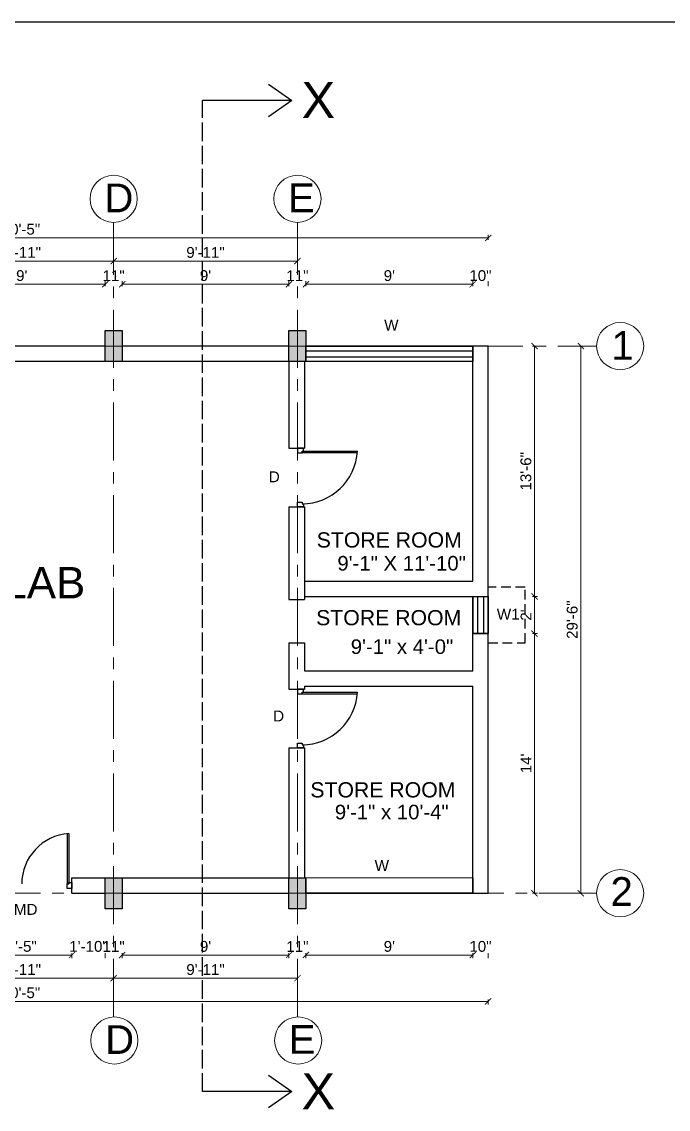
# Model space of a CAD drawing. Header units: inches. Extents: x -6800 to 96653, y -25814 to 17379.
# Drawn here: x 7951 to 8369, y -6546 to -5842 of the extents above; entities that cross this region are included whole.
import ezdxf

# ---------------------------------------------------------------- set-up
doc = ezdxf.new("R2010")
doc.units = ezdxf.units.IN
doc.header["$MEASUREMENT"] = 0
doc.header["$PDMODE"] = 34
for name, pattern in [('ACAD_ISO02W100', [15, 12, -3]), ('CENTER', [2, 1.25, -0.25, 0.25, -0.25]), ('CENTER2', [28.575, 19.05, -3.175, 3.175, -3.175]), ('DASHED2', [0.375, 0.25, -0.125])]:
    doc.linetypes.add(name, pattern=pattern)
doc.layers.add('0 @ 1', color=7, linetype='Continuous')
doc.layers.add('A-Windows', color=7, linetype='Continuous')
for name, color, linetype, lineweight in [('Cent line', 54, 'CENTER', 9), ('dimension', 50, 'Continuous', 20), ('dimension @ 1', 50, 'Continuous', 20), ('Sec line', 7, 'ACAD_ISO02W100', 13), ('text', 31, 'Continuous', 13), ('Win ele', 211, 'Continuous', 15), ('Window', 140, 'Continuous', 13)]:
    doc.layers.add(name, color=color, linetype=linetype, lineweight=lineweight)
doc.styles.get("Standard").update_dxf_attribs({"font": 'arial.ttf'})
doc.dimstyles.get("Standard").update_dxf_attribs({"dimtxt": 7, "dimasz": 4, "dimexe": 2, "dimexo": 2, "dimgap": 2, "dimtad": 1, "dimdec": 0, "dimzin": 0, "dimdsep": 46, "dimlunit": 4, "dimtxsty": 'Standard', "dimblk": 'ARCHTICK', "dimcen": 0.25, "dimclrd": 256, "dimclre": 256, "dimclrt": 256, "dimadec": 0, "dimazin": 0, "dimtfac": 1, "dimtdec": 0, "dimtofl": 0, "dimtmove": 0, "dimatfit": 3, "dimfxl": 1, "dimfxlon": 1, "dimtolj": 1, "dimtzin": 0, "dimlwd": -1, "dimlwe": -1, "dimarcsym": 1})

# ---------------------------------------------------------------- blocks, each defined once
blk = doc.blocks.new('_ArchTick')
at = {"color": 0, "linetype": 'ByBlock', "const_width": 0.15}
blk.add_lwpolyline([(-0.5, -0.5), (0.5, 0.5)], dxfattribs=at)
blk = doc.blocks.new('*D848')
at = {"layer": 'Defpoints', "color": 0, "transparency": 16777216}
for p in [(8004.7, -6012.17), (7896.7, -6042.17), (8004.7, -6042.17)]:
    blk.add_point(p, dxfattribs=at)
at = {"layer": 'dimension', "transparency": 16777216}
for p, q in [((7896.7, -6013.42), (7896.7, -6010.17)), ((7896.7, -6012.17), (8004.7, -6012.17)), ((8004.7, -6013.42), (8004.7, -6010.17))]:
    blk.add_line(p, q, dxfattribs=at)
at = {"layer": 'dimension', "transparency": 16777216, "xscale": 4, "yscale": 4, "zscale": 4, "rotation": 180}
blk.add_blockref('_ArchTick', (7896.7, -6012.17), dxfattribs=at)
at = {"layer": 'dimension', "transparency": 16777216, "xscale": 4, "yscale": 4, "zscale": 4}
blk.add_blockref('_ArchTick', (8004.7, -6012.17), dxfattribs=at)
at = {"layer": 'dimension', "transparency": 16777216, "insert": (7950.7, -6006.6), "char_height": 7, "attachment_point": 5}
blk.add_mtext("\\A1;9'", dxfattribs=at)
blk = doc.blocks.new('*D847')
at = {"layer": 'Defpoints', "color": 0, "transparency": 16777216}
for p in [(8015.7, -6012.17), (8004.7, -6042.17), (8015.7, -6042.17)]:
    blk.add_point(p, dxfattribs=at)
at = {"layer": 'dimension', "transparency": 16777216}
for p, q in [((8004.7, -6013.42), (8004.7, -6010.17)), ((8015.7, -6013.42), (8015.7, -6010.17))]:
    blk.add_line(p, q, dxfattribs=at)
at = {"layer": 'dimension', "transparency": 16777216, "insert": (8010.2, -6006.66), "char_height": 7, "attachment_point": 5}
blk.add_mtext('\\A1;11"', dxfattribs=at)
blk = doc.blocks.new('*D846')
at = {"layer": 'Defpoints', "color": 0, "transparency": 16777216}
for p in [(8123.7, -6012.17), (8015.7, -6042.17), (8123.7, -6042.17)]:
    blk.add_point(p, dxfattribs=at)
at = {"layer": 'dimension', "transparency": 16777216}
for p, q in [((8015.7, -6013.42), (8015.7, -6010.17)), ((8015.7, -6012.17), (8123.7, -6012.17)), ((8123.7, -6013.42), (8123.7, -6010.17))]:
    blk.add_line(p, q, dxfattribs=at)
at = {"layer": 'dimension', "transparency": 16777216, "xscale": 4, "yscale": 4, "zscale": 4, "rotation": 180}
blk.add_blockref('_ArchTick', (8015.7, -6012.17), dxfattribs=at)
at = {"layer": 'dimension', "transparency": 16777216, "xscale": 4, "yscale": 4, "zscale": 4}
blk.add_blockref('_ArchTick', (8123.7, -6012.17), dxfattribs=at)
at = {"layer": 'dimension', "transparency": 16777216, "insert": (8069.7, -6006.6), "char_height": 7, "attachment_point": 5}
blk.add_mtext("\\A1;9'", dxfattribs=at)
blk = doc.blocks.new('*D845')
at = {"layer": 'Defpoints', "color": 0, "transparency": 16777216}
for p in [(8134.7, -6012.17), (8123.7, -6042.17), (8134.7, -6042.17)]:
    blk.add_point(p, dxfattribs=at)
at = {"layer": 'dimension', "transparency": 16777216}
for p, q in [((8123.7, -6013.42), (8123.7, -6010.17)), ((8134.7, -6013.42), (8134.7, -6010.17))]:
    blk.add_line(p, q, dxfattribs=at)
at = {"layer": 'dimension', "transparency": 16777216, "insert": (8129.2, -6006.66), "char_height": 7, "attachment_point": 5}
blk.add_mtext('\\A1;11"', dxfattribs=at)
blk = doc.blocks.new('*D844')
at = {"layer": 'Defpoints', "color": 0, "transparency": 16777216}
for p in [(8242.7, -6012.17), (8134.7, -6042.17), (8242.7, -6052.17)]:
    blk.add_point(p, dxfattribs=at)
at = {"layer": 'dimension', "transparency": 16777216}
for p, q in [((8134.7, -6013.42), (8134.7, -6010.17)), ((8134.7, -6012.17), (8242.7, -6012.17)), ((8242.7, -6013.42), (8242.7, -6010.17))]:
    blk.add_line(p, q, dxfattribs=at)
at = {"layer": 'dimension', "transparency": 16777216, "xscale": 4, "yscale": 4, "zscale": 4, "rotation": 180}
blk.add_blockref('_ArchTick', (8134.7, -6012.17), dxfattribs=at)
at = {"layer": 'dimension', "transparency": 16777216, "xscale": 4, "yscale": 4, "zscale": 4}
blk.add_blockref('_ArchTick', (8242.7, -6012.17), dxfattribs=at)
at = {"layer": 'dimension', "transparency": 16777216, "insert": (8188.7, -6006.6), "char_height": 7, "attachment_point": 5}
blk.add_mtext("\\A1;9'", dxfattribs=at)
blk = doc.blocks.new('*D843')
at = {"layer": 'Defpoints', "color": 0, "transparency": 16777216}
for p in [(8252.7, -6012.17), (8242.7, -6052.17), (8252.7, -6052.17)]:
    blk.add_point(p, dxfattribs=at)
at = {"layer": 'dimension', "transparency": 16777216}
for p, q in [((8242.7, -6013.42), (8242.7, -6010.17)), ((8252.7, -6013.42), (8252.7, -6010.17))]:
    blk.add_line(p, q, dxfattribs=at)
at = {"layer": 'dimension', "transparency": 16777216, "insert": (8247.7, -6006.6), "char_height": 7, "attachment_point": 5}
blk.add_mtext('\\A1;10"', dxfattribs=at)
blk = doc.blocks.new('*D840')
at = {"layer": 'Defpoints', "color": 0, "transparency": 16777216}
for p in [(8010.2, -5997.17), (7891.2, -6042.17), (8010.2, -6042.17)]:
    blk.add_point(p, dxfattribs=at)
at = {"layer": 'dimension', "transparency": 16777216}
for p, q in [((7891.2, -5998.42), (7891.2, -5995.17)), ((7891.2, -5997.17), (8010.2, -5997.17)), ((8010.2, -5998.42), (8010.2, -5995.17))]:
    blk.add_line(p, q, dxfattribs=at)
at = {"layer": 'dimension', "transparency": 16777216, "xscale": 4, "yscale": 4, "zscale": 4, "rotation": 180}
blk.add_blockref('_ArchTick', (7891.2, -5997.17), dxfattribs=at)
at = {"layer": 'dimension', "transparency": 16777216, "xscale": 4, "yscale": 4, "zscale": 4}
blk.add_blockref('_ArchTick', (8010.2, -5997.17), dxfattribs=at)
at = {"layer": 'dimension', "transparency": 16777216, "insert": (7950.7, -5991.6), "char_height": 7, "attachment_point": 5}
blk.add_mtext('\\A1;9\'-11"', dxfattribs=at)
blk = doc.blocks.new('*D839')
at = {"layer": 'Defpoints', "color": 0, "transparency": 16777216}
for p in [(8129.2, -5997.17), (8010.2, -6042.17), (8129.2, -6042.17)]:
    blk.add_point(p, dxfattribs=at)
at = {"layer": 'dimension', "transparency": 16777216}
for p, q in [((8010.2, -5998.42), (8010.2, -5995.17)), ((8010.2, -5997.17), (8129.2, -5997.17)), ((8129.2, -5998.42), (8129.2, -5995.17))]:
    blk.add_line(p, q, dxfattribs=at)
at = {"layer": 'dimension', "transparency": 16777216, "xscale": 4, "yscale": 4, "zscale": 4, "rotation": 180}
blk.add_blockref('_ArchTick', (8010.2, -5997.17), dxfattribs=at)
at = {"layer": 'dimension', "transparency": 16777216, "xscale": 4, "yscale": 4, "zscale": 4}
blk.add_blockref('_ArchTick', (8129.2, -5997.17), dxfattribs=at)
at = {"layer": 'dimension', "transparency": 16777216, "insert": (8069.7, -5991.6), "char_height": 7, "attachment_point": 5}
blk.add_mtext('\\A1;9\'-11"', dxfattribs=at)
blk = doc.blocks.new('*D838')
at = {"layer": 'Defpoints', "color": 0, "transparency": 16777216}
for p in [(7647.7, -5982.17), (7647.7, -6042.17), (8252.7, -6052.17)]:
    blk.add_point(p, dxfattribs=at)
at = {"layer": 'dimension', "transparency": 16777216}
for p, q in [((7647.7, -5983.42), (7647.7, -5980.17)), ((8252.7, -5983.42), (8252.7, -5980.17)), ((8252.7, -5982.17), (7647.7, -5982.17))]:
    blk.add_line(p, q, dxfattribs=at)
at = {"layer": 'dimension', "transparency": 16777216, "xscale": 4, "yscale": 4, "zscale": 4, "rotation": 180}
blk.add_blockref('_ArchTick', (7647.7, -5982.17), dxfattribs=at)
at = {"layer": 'dimension', "transparency": 16777216, "xscale": 4, "yscale": 4, "zscale": 4}
blk.add_blockref('_ArchTick', (8252.7, -5982.17), dxfattribs=at)
at = {"layer": 'dimension', "transparency": 16777216, "insert": (7950.2, -5976.6), "char_height": 7, "attachment_point": 5}
blk.add_mtext('\\A1;50\'-5"', dxfattribs=at)
blk = doc.blocks.new('*D826')
at = {"layer": 'Defpoints', "color": 0, "transparency": 16777216}
for p in [(7918.2, -6406.17), (7983.2, -6406.17), (7983.2, -6446.17)]:
    blk.add_point(p, dxfattribs=at)
at = {"layer": 'dimension', "transparency": 16777216}
for p, q in [((7918.2, -6444.92), (7918.2, -6448.17)), ((7983.2, -6444.92), (7983.2, -6448.17)), ((7918.2, -6446.17), (7983.2, -6446.17))]:
    blk.add_line(p, q, dxfattribs=at)
at = {"layer": 'dimension', "transparency": 16777216, "xscale": 4, "yscale": 4, "zscale": 4, "rotation": 180}
blk.add_blockref('_ArchTick', (7918.2, -6446.17), dxfattribs=at)
at = {"layer": 'dimension', "transparency": 16777216, "xscale": 4, "yscale": 4, "zscale": 4}
blk.add_blockref('_ArchTick', (7983.2, -6446.17), dxfattribs=at)
at = {"layer": 'dimension', "transparency": 16777216, "insert": (7950.7, -6440.61), "char_height": 7, "attachment_point": 5}
blk.add_mtext('\\A1;5\'-5"', dxfattribs=at)
blk = doc.blocks.new('*D825')
at = {"layer": 'Defpoints', "color": 0, "transparency": 16777216}
for p in [(7983.2, -6406.17), (8004.7, -6416.17), (8004.7, -6446.17)]:
    blk.add_point(p, dxfattribs=at)
at = {"layer": 'dimension', "transparency": 16777216}
for p, q in [((7983.2, -6444.92), (7983.2, -6448.17)), ((8004.7, -6444.92), (8004.7, -6448.17))]:
    blk.add_line(p, q, dxfattribs=at)
at = {"layer": 'dimension', "transparency": 16777216, "insert": (7993.95, -6440.6), "char_height": 7, "attachment_point": 5}
blk.add_mtext('\\A1;1\'-10"', dxfattribs=at)
blk = doc.blocks.new('*D824')
at = {"layer": 'Defpoints', "color": 0, "transparency": 16777216}
for p in [(8004.7, -6416.17), (8015.7, -6416.17), (8015.7, -6446.17)]:
    blk.add_point(p, dxfattribs=at)
at = {"layer": 'dimension', "transparency": 16777216}
for p, q in [((8004.7, -6444.92), (8004.7, -6448.17)), ((8015.7, -6444.92), (8015.7, -6448.17))]:
    blk.add_line(p, q, dxfattribs=at)
at = {"layer": 'dimension', "transparency": 16777216, "insert": (8010.2, -6440.66), "char_height": 7, "attachment_point": 5}
blk.add_mtext('\\A1;11"', dxfattribs=at)
blk = doc.blocks.new('*D823')
at = {"layer": 'Defpoints', "color": 0, "transparency": 16777216}
for p in [(8015.7, -6416.17), (8123.7, -6416.17), (8123.7, -6446.17)]:
    blk.add_point(p, dxfattribs=at)
at = {"layer": 'dimension', "transparency": 16777216}
for p, q in [((8015.7, -6444.92), (8015.7, -6448.17)), ((8123.7, -6444.92), (8123.7, -6448.17)), ((8015.7, -6446.17), (8123.7, -6446.17))]:
    blk.add_line(p, q, dxfattribs=at)
at = {"layer": 'dimension', "transparency": 16777216, "xscale": 4, "yscale": 4, "zscale": 4, "rotation": 180}
blk.add_blockref('_ArchTick', (8015.7, -6446.17), dxfattribs=at)
at = {"layer": 'dimension', "transparency": 16777216, "xscale": 4, "yscale": 4, "zscale": 4}
blk.add_blockref('_ArchTick', (8123.7, -6446.17), dxfattribs=at)
at = {"layer": 'dimension', "transparency": 16777216, "insert": (8069.7, -6440.6), "char_height": 7, "attachment_point": 5}
blk.add_mtext("\\A1;9'", dxfattribs=at)
blk = doc.blocks.new('*D822')
at = {"layer": 'Defpoints', "color": 0, "transparency": 16777216}
for p in [(8123.7, -6416.17), (8134.7, -6416.17), (8134.7, -6446.17)]:
    blk.add_point(p, dxfattribs=at)
at = {"layer": 'dimension', "transparency": 16777216}
for p, q in [((8123.7, -6444.92), (8123.7, -6448.17)), ((8134.7, -6444.92), (8134.7, -6448.17))]:
    blk.add_line(p, q, dxfattribs=at)
at = {"layer": 'dimension', "transparency": 16777216, "insert": (8129.2, -6440.66), "char_height": 7, "attachment_point": 5}
blk.add_mtext('\\A1;11"', dxfattribs=at)
blk = doc.blocks.new('*D821')
at = {"layer": 'Defpoints', "color": 0, "transparency": 16777216}
for p in [(8242.7, -6406.17), (8134.7, -6416.17), (8242.7, -6446.17)]:
    blk.add_point(p, dxfattribs=at)
at = {"layer": 'dimension', "transparency": 16777216}
for p, q in [((8134.7, -6444.92), (8134.7, -6448.17)), ((8242.7, -6444.92), (8242.7, -6448.17)), ((8134.7, -6446.17), (8242.7, -6446.17))]:
    blk.add_line(p, q, dxfattribs=at)
at = {"layer": 'dimension', "transparency": 16777216, "xscale": 4, "yscale": 4, "zscale": 4, "rotation": 180}
blk.add_blockref('_ArchTick', (8134.7, -6446.17), dxfattribs=at)
at = {"layer": 'dimension', "transparency": 16777216, "xscale": 4, "yscale": 4, "zscale": 4}
blk.add_blockref('_ArchTick', (8242.7, -6446.17), dxfattribs=at)
at = {"layer": 'dimension', "transparency": 16777216, "insert": (8188.7, -6440.6), "char_height": 7, "attachment_point": 5}
blk.add_mtext("\\A1;9'", dxfattribs=at)
blk = doc.blocks.new('*D820')
at = {"layer": 'Defpoints', "color": 0, "transparency": 16777216}
for p in [(8242.7, -6406.17), (8252.7, -6406.17), (8252.7, -6446.17)]:
    blk.add_point(p, dxfattribs=at)
at = {"layer": 'dimension', "transparency": 16777216}
for p, q in [((8242.7, -6444.92), (8242.7, -6448.17)), ((8252.7, -6444.92), (8252.7, -6448.17))]:
    blk.add_line(p, q, dxfattribs=at)
at = {"layer": 'dimension', "transparency": 16777216, "insert": (8247.7, -6440.6), "char_height": 7, "attachment_point": 5}
blk.add_mtext('\\A1;10"', dxfattribs=at)
blk = doc.blocks.new('*D819')
at = {"layer": 'Defpoints', "color": 0, "transparency": 16777216}
for p in [(8252.7, -6406.17), (7647.7, -6416.17), (7647.7, -6476.17)]:
    blk.add_point(p, dxfattribs=at)
at = {"layer": 'dimension', "transparency": 16777216}
for p, q in [((7647.7, -6474.92), (7647.7, -6478.17)), ((8252.7, -6476.17), (7647.7, -6476.17)), ((8252.7, -6474.92), (8252.7, -6478.17))]:
    blk.add_line(p, q, dxfattribs=at)
at = {"layer": 'dimension', "transparency": 16777216, "xscale": 4, "yscale": 4, "zscale": 4, "rotation": 180}
blk.add_blockref('_ArchTick', (7647.7, -6476.17), dxfattribs=at)
at = {"layer": 'dimension', "transparency": 16777216, "xscale": 4, "yscale": 4, "zscale": 4}
blk.add_blockref('_ArchTick', (8252.7, -6476.17), dxfattribs=at)
at = {"layer": 'dimension', "transparency": 16777216, "insert": (7950.2, -6470.6), "char_height": 7, "attachment_point": 5}
blk.add_mtext('\\A1;50\'-5"', dxfattribs=at)
blk = doc.blocks.new('*D818')
at = {"layer": 'Defpoints', "color": 0, "transparency": 16777216}
for p in [(8252.7, -6238.17), (8282.7, -6238.17), (8252.7, -6406.17)]:
    blk.add_point(p, dxfattribs=at)
at = {"layer": 'dimension', "transparency": 16777216}
for p, q in [((8281.45, -6238.17), (8284.7, -6238.17)), ((8282.7, -6406.17), (8282.7, -6238.17)), ((8281.45, -6406.17), (8284.7, -6406.17))]:
    blk.add_line(p, q, dxfattribs=at)
at = {"layer": 'dimension', "transparency": 16777216, "xscale": 4, "yscale": 4, "zscale": 4}
for p, rotation in [((8282.7, -6238.17), 90), ((8282.7, -6406.17), 270)]:
    blk.add_blockref('_ArchTick', p, dxfattribs=dict(at, rotation=rotation))
at = {"layer": 'dimension', "transparency": 16777216, "insert": (8277.19, -6322.17), "char_height": 7, "attachment_point": 5, "rotation": 90}
blk.add_mtext("\\A1;14'", dxfattribs=at)
blk = doc.blocks.new('*D817')
at = {"layer": 'Defpoints', "color": 0, "transparency": 16777216}
for p in [(8252.7, -6214.17), (8282.7, -6214.17), (8252.7, -6238.17)]:
    blk.add_point(p, dxfattribs=at)
at = {"layer": 'dimension', "transparency": 16777216}
for p, q in [((8281.45, -6214.17), (8284.7, -6214.17)), ((8282.7, -6238.17), (8282.7, -6214.17)), ((8281.45, -6238.17), (8284.7, -6238.17))]:
    blk.add_line(p, q, dxfattribs=at)
at = {"layer": 'dimension', "transparency": 16777216, "xscale": 4, "yscale": 4, "zscale": 4}
for p, rotation in [((8282.7, -6214.17), 90), ((8282.7, -6238.17), 270)]:
    blk.add_blockref('_ArchTick', p, dxfattribs=dict(at, rotation=rotation))
at = {"layer": 'dimension', "transparency": 16777216, "insert": (8277.19, -6226.17), "char_height": 7, "attachment_point": 5, "rotation": 90}
blk.add_mtext("\\A1;2'", dxfattribs=at)
blk = doc.blocks.new('*D816')
at = {"layer": 'Defpoints', "color": 0, "transparency": 16777216}
for p in [(8252.7, -6052.17), (8282.7, -6052.17), (8252.7, -6214.17)]:
    blk.add_point(p, dxfattribs=at)
at = {"layer": 'dimension', "transparency": 16777216}
for p, q in [((8281.45, -6052.17), (8284.7, -6052.17)), ((8282.7, -6214.17), (8282.7, -6052.17)), ((8281.45, -6214.17), (8284.7, -6214.17))]:
    blk.add_line(p, q, dxfattribs=at)
at = {"layer": 'dimension', "transparency": 16777216, "xscale": 4, "yscale": 4, "zscale": 4}
for p, rotation in [((8282.7, -6052.17), 90), ((8282.7, -6214.17), 270)]:
    blk.add_blockref('_ArchTick', p, dxfattribs=dict(at, rotation=rotation))
at = {"layer": 'dimension', "transparency": 16777216, "insert": (8277.13, -6133.17), "char_height": 7, "attachment_point": 5, "rotation": 90}
blk.add_mtext('\\A1;13\'-6"', dxfattribs=at)
blk = doc.blocks.new('*D815')
at = {"layer": 'Defpoints', "color": 0, "transparency": 16777216}
for p in [(8252.7, -6052.17), (8252.7, -6406.17), (8312.7, -6406.17)]:
    blk.add_point(p, dxfattribs=at)
at = {"layer": 'dimension', "transparency": 16777216}
for p, q in [((8311.45, -6052.17), (8314.7, -6052.17)), ((8312.7, -6052.17), (8312.7, -6406.17)), ((8311.45, -6406.17), (8314.7, -6406.17))]:
    blk.add_line(p, q, dxfattribs=at)
at = {"layer": 'dimension', "transparency": 16777216, "xscale": 4, "yscale": 4, "zscale": 4}
for p, rotation in [((8312.7, -6052.17), 90), ((8312.7, -6406.17), 270)]:
    blk.add_blockref('_ArchTick', p, dxfattribs=dict(at, rotation=rotation))
at = {"layer": 'dimension', "transparency": 16777216, "insert": (8307.13, -6229.17), "char_height": 7, "attachment_point": 5, "rotation": 90}
blk.add_mtext('\\A1;29\'-6"', dxfattribs=at)
blk = doc.blocks.new('*D812')
at = {"layer": 'Defpoints', "color": 0, "transparency": 16777216}
for p in [(7891.2, -6416.17), (8010.2, -6416.17), (8010.2, -6461.17)]:
    blk.add_point(p, dxfattribs=at)
at = {"layer": 'dimension', "transparency": 16777216}
for p, q in [((7891.2, -6459.92), (7891.2, -6463.17)), ((7891.2, -6461.17), (8010.2, -6461.17)), ((8010.2, -6459.92), (8010.2, -6463.17))]:
    blk.add_line(p, q, dxfattribs=at)
at = {"layer": 'dimension', "transparency": 16777216, "xscale": 4, "yscale": 4, "zscale": 4, "rotation": 180}
blk.add_blockref('_ArchTick', (7891.2, -6461.17), dxfattribs=at)
at = {"layer": 'dimension', "transparency": 16777216, "xscale": 4, "yscale": 4, "zscale": 4}
blk.add_blockref('_ArchTick', (8010.2, -6461.17), dxfattribs=at)
at = {"layer": 'dimension', "transparency": 16777216, "insert": (7950.7, -6455.6), "char_height": 7, "attachment_point": 5}
blk.add_mtext('\\A1;9\'-11"', dxfattribs=at)
blk = doc.blocks.new('*D811')
at = {"layer": 'Defpoints', "color": 0, "transparency": 16777216}
for p in [(8010.2, -6416.17), (8129.2, -6416.17), (8129.2, -6461.17)]:
    blk.add_point(p, dxfattribs=at)
at = {"layer": 'dimension', "transparency": 16777216}
for p, q in [((8010.2, -6459.92), (8010.2, -6463.17)), ((8010.2, -6461.17), (8129.2, -6461.17)), ((8129.2, -6459.92), (8129.2, -6463.17))]:
    blk.add_line(p, q, dxfattribs=at)
at = {"layer": 'dimension', "transparency": 16777216, "xscale": 4, "yscale": 4, "zscale": 4, "rotation": 180}
blk.add_blockref('_ArchTick', (8010.2, -6461.17), dxfattribs=at)
at = {"layer": 'dimension', "transparency": 16777216, "xscale": 4, "yscale": 4, "zscale": 4}
blk.add_blockref('_ArchTick', (8129.2, -6461.17), dxfattribs=at)
at = {"layer": 'dimension', "transparency": 16777216, "insert": (8069.7, -6455.6), "char_height": 7, "attachment_point": 5}
blk.add_mtext('\\A1;9\'-11"', dxfattribs=at)

msp = doc.modelspace()

# ---------------------------------------------------------------- hatches: boundary and pattern name
at = {"layer": 'Win ele', "transparency": 33554526}
h = msp.add_hatch(color=256, dxfattribs=at)
h.dxf.hatch_style = 1
h.paths.add_polyline_path([(8134.7, -6052.17), (8134.7, -6042.17), (8123.7, -6042.17), (8123.7, -6062.17), (8134.7, -6062.17)])
h.paths.add_polyline_path([(8015.7, -6042.17), (8004.7, -6042.17), (8004.7, -6062.17), (8015.7, -6062.17)])
h.paths.add_polyline_path([(7896.7, -6042.17), (7885.7, -6042.17), (7885.7, -6062.17), (7896.7, -6062.17)])
h.paths.add_polyline_path([(7777.7, -6042.17), (7766.7, -6042.17), (7766.7, -6062.17), (7777.7, -6062.17)])
h.paths.add_polyline_path([(7658.7, -6042.17), (7647.7, -6042.17), (7647.7, -6062.17), (7658.7, -6062.17)])
h = msp.add_hatch(color=256, dxfattribs=at)
h.dxf.hatch_style = 1
h.paths.add_polyline_path([(7658.7, -6396.17), (7647.7, -6396.17), (7647.7, -6416.17), (7658.7, -6416.17)])
h.paths.add_polyline_path([(7766.7, -6416.17), (7777.7, -6416.17), (7777.7, -6396.17), (7766.7, -6396.17)])
h.paths.add_polyline_path([(7885.7, -6416.17), (7896.7, -6416.17), (7896.7, -6396.17), (7885.7, -6396.17)])
h.paths.add_polyline_path([(8004.7, -6416.17), (8015.7, -6416.17), (8015.7, -6396.17), (8004.7, -6396.17)])
h.paths.add_polyline_path([(8123.7, -6416.17), (8134.7, -6416.17), (8134.7, -6396.17), (8123.7, -6396.17)])

# ---------------------------------------------------------------- linework, layer by layer
msp.add_line((7342.48, -5842.32), (8926.48, -5842.32))
at = {"layer": 'A-Windows', "lineweight": 25}
for p, q in [((8123.7, -6042.17), (8134.7, -6042.17)), ((8123.7, -6062.17), (8123.7, -6042.17)), ((8134.7, -6042.17), (8134.7, -6062.17)), ((8004.7, -6052.17), (7896.7, -6052.17)), ((8123.7, -6052.17), (8015.7, -6052.17)), ((8252.7, -6052.17), (8134.7, -6052.17)), ((8242.7, -6204.17), (8242.7, -6052.17)), ((8252.7, -6406.17), (8252.7, -6052.17)), ((8004.7, -6062.17), (7896.7, -6062.17)), ((8123.7, -6062.17), (8015.7, -6062.17)), ((8134.7, -6062.17), (8123.7, -6062.17)), ((8123.7, -6062.17), (8123.7, -6118.17)), ((8133.7, -6062.17), (8133.7, -6118.17)), ((8242.7, -6062.17), (8134.7, -6062.17)), ((8123.7, -6118.17), (8133.7, -6118.17)), ((8123.7, -6156.17), (8123.7, -6167.17)), ((8123.7, -6156.17), (8133.7, -6156.17)), ((8133.7, -6156.17), (8133.7, -6167.17)), ((8123.7, -6167.17), (8123.7, -6216.17)), ((8133.7, -6167.17), (8133.7, -6216.17)), ((8133.7, -6204.17), (8242.7, -6204.17)), ((8123.7, -6216.17), (8133.7, -6216.17)), ((8133.7, -6214.17), (8242.7, -6214.17)), ((8242.7, -6214.17), (8252.7, -6214.17)), ((8242.7, -6262.17), (8242.7, -6214.17)), ((8123.7, -6244.17), (8123.7, -6274.17)), ((8123.7, -6244.17), (8133.7, -6244.17)), ((8133.7, -6244.17), (8133.7, -6262.17)), ((8133.7, -6262.17), (8242.7, -6262.17)), ((8123.7, -6274.17), (8133.7, -6274.17)), ((8133.7, -6272.17), (8133.7, -6274.17)), ((8133.7, -6272.17), (8242.7, -6272.17)), ((8242.7, -6406.17), (8242.7, -6272.17)), ((8123.7, -6312.17), (8123.7, -6396.17)), ((8123.7, -6312.17), (8133.7, -6312.17)), ((8133.7, -6312.17), (8133.7, -6396.17)), ((7983.2, -6396.17), (8004.7, -6396.17)), ((7983.2, -6406.17), (7983.2, -6396.17)), ((8015.7, -6396.17), (8123.7, -6396.17)), ((8123.7, -6396.17), (8134.7, -6396.17)), ((8123.7, -6416.17), (8123.7, -6396.17)), ((8134.7, -6396.17), (8134.7, -6416.17)), ((7983.2, -6406.17), (8004.7, -6406.17)), ((8015.7, -6406.17), (8123.7, -6406.17)), ((8134.7, -6406.17), (8252.7, -6406.17)), ((8134.7, -6416.17), (8123.7, -6416.17))]:
    msp.add_line(p, q, dxfattribs=at)
at = {"layer": 'A-Windows', "color": 3, "lineweight": 25}
for p, q in [((8134.7, -6052.17), (8242.7, -6052.17)), ((8134.7, -6062.17), (8134.7, -6052.17)), ((8134.7, -6055.17), (8242.7, -6055.17)), ((8242.7, -6052.17), (8242.7, -6062.17)), ((8134.7, -6059.17), (8242.7, -6059.17)), ((8242.7, -6062.17), (8134.7, -6062.17)), ((8245.7, -6214.17), (8245.7, -6238.17)), ((8249.7, -6214.17), (8249.7, -6238.17)), ((8134.7, -6406.17), (8134.7, -6396.17)), ((8242.7, -6396.17), (8242.7, -6406.17)), ((8242.7, -6406.17), (8134.7, -6406.17))]:
    msp.add_line(p, q, dxfattribs=at)
at = {"layer": 'A-Windows', "color": 4, "lineweight": 25}
for p, q in [((8132.2, -6120.17), (8132.2, -6121.17)), ((8132.2, -6120.17), (8168.08, -6120.17)), ((8132.2, -6121.12), (8168.08, -6121.12)), ((8132.2, -6276.17), (8132.2, -6277.17)), ((8132.2, -6276.17), (8168.08, -6276.17)), ((8132.2, -6277.12), (8168.08, -6277.12)), ((7980.19, -6367.61), (7980.19, -6400.17)), ((7981.19, -6367.61), (7981.19, -6400.17)), ((7980.19, -6400.17), (7981.19, -6400.17)), ((7981.19, -6400.17), (7981.19, -6400.17))]:
    msp.add_line(p, q, dxfattribs=at)
at = {"layer": 'A-Windows', "color": 6, "linetype": 'DASHED2', "lineweight": 25, "ltscale": 25}
for p, q in [((8276.7, -6208.17), (8252.7, -6208.17)), ((8276.7, -6244.17), (8276.7, -6208.17)), ((8252.7, -6244.17), (8276.7, -6244.17))]:
    msp.add_line(p, q, dxfattribs=at)
at = {"layer": 'A-Windows', "linetype": 'CENTER2', "lineweight": 25}
msp.add_line((8242.7, -6238.17), (8252.7, -6238.17), dxfattribs=at)
at = {"layer": 'A-Windows', "lineweight": 25}
for points in [[(8004.7, -6042.17), (8015.7, -6042.17), (8015.7, -6062.17), (8004.7, -6062.17)], [(8129.2, -6121.17), (8132.2, -6121.17), (8132.2, -6120.17), (8133.2, -6120.17), (8133.2, -6118.17), (8129.2, -6118.17)], [(8129.2, -6153.17), (8132.2, -6153.17), (8132.2, -6154.17), (8133.2, -6154.17), (8133.2, -6156.17), (8129.2, -6156.17)], [(8129.2, -6277.17), (8132.2, -6277.17), (8132.2, -6276.17), (8133.2, -6276.17), (8133.2, -6274.17), (8129.2, -6274.17)], [(8129.2, -6309.17), (8132.2, -6309.17), (8132.2, -6310.17), (8133.2, -6310.17), (8133.2, -6312.17), (8129.2, -6312.17)], [(7980.2, -6403.17), (7980.2, -6400.17), (7981.2, -6400.17), (7981.2, -6399.17), (7983.2, -6399.17), (7983.2, -6403.17)], [(8004.7, -6396.17), (8015.7, -6396.17), (8015.7, -6416.17), (8004.7, -6416.17)]]:
    msp.add_lwpolyline(points, close=True, dxfattribs=at)
msp.add_lwpolyline([(8242.7, -6214.17), (8242.7, -6238.17), (8252.7, -6238.17)], dxfattribs=at)
at = {"layer": 'A-Windows', "color": 3, "lineweight": 25}
msp.add_lwpolyline([(8242.7, -6238.17), (8242.7, -6214.17), (8252.7, -6214.17), (8252.7, -6238.17)], close=True, dxfattribs=at)
at = {"layer": 'A-Windows', "color": 4, "lineweight": 25}
for centre, radius, start, end in [((8132.2, -6118.29), 35.88, 270, 356.98304), ((8132.2, -6274.29), 35.88, 270, 356.98304), ((7983.33, -6400.17), 32.63, 93.7598, 180)]:
    msp.add_arc(centre, radius, start, end, dxfattribs=at)
at = {"layer": 'Cent line', "ltscale": 30, "transparency": 33554643}
for p, q in [((8010.2, -6486.17), (8010.2, -5972.17)), ((8129.2, -6486.17), (8129.2, -5972.17)), ((7577.7, -6052.17), (8322.91, -6052.17)), ((8322.91, -6406.17), (7577.7, -6406.17))]:
    msp.add_line(p, q, dxfattribs=at)
at = {"layer": 'dimension', "transparency": 33554651}
for centre in [(8010.2, -5956.9), (8129.2, -5956.9), (8338.19, -6052.17), (8338.19, -6406.17), (8010.67, -6501.44), (8129.67, -6501.44)]:
    msp.add_circle(centre, 15.27, dxfattribs=at)
at = {"layer": 'Sec line', "lineweight": 25}
msp.add_line((8067.84, -6534.51), (8067.84, -5893.24), dxfattribs=at)
at = {"layer": 'Window'}
msp.add_line((8134.7, -6396.17), (8242.7, -6396.17), dxfattribs=at)
msp.add_line((8134.7, -6396.17), (8242.7, -6396.17), dxfattribs=at)

# ---------------------------------------------------------------- texts
at = {"layer": 'text'}
for s, height, p in [('STORE ROOM', 9.843, (8141.67, -6182.51)), ('9\'-1" X 11\'-10"', 9.428, (8155.06, -6197.38)), ('HYDRAULICS LAB', 20.291, (7747.68, -6215.38)), ('STORE ROOM', 9.843, (8141.31, -6232.8)), ('9\'-1" x 4\'-0"', 9.428, (8163.72, -6251.36)), ('STORE ROOM', 9.843, (8137.55, -6344.18)), ('9\'-1" x 10\'-4"', 9.428, (8153.43, -6358.36))]:
    msp.add_text(s, height=height, dxfattribs=at).set_placement(p)
at = {"layer": 'text', "attachment_point": 1}
for s, width, gutter_width, insert, char_height in [('X', 337.7784, 5.82, (8131.89, -5881.38), 23.29), ('D', 269.4231, 4.64, (8004.24, -5947.01), 18.58), ('E', 269.4231, 4.64, (8123.1, -5946.95), 18.58), ('1', 269.4231, 4.64, (8332.5, -6042.47), 18.58), ('2', 269.4231, 4.64, (8331.89, -6395.78), 18.58), ('D', 269.4231, 4.64, (8004.7, -6491.55), 18.58), ('E', 269.4231, 4.64, (8123.56, -6491.48), 18.58), ('X', 337.7784, 5.82, (8131.89, -6522.65), 23.29)]:
    msp.add_mtext_dynamic_manual_height_columns(s, width=width, gutter_width=gutter_width, heights=[0], dxfattribs=dict(at, insert=insert, char_height=char_height))
at = {"layer": 'text', "transparency": 33554687, "attachment_point": 1}
for s, insert, char_height in [('W', (8185.37, -6035.12), 7.05), ('D', (8110.66, -6133.22), 7.05), ('W1', (8258.28, -6222.12), 7.052), ('D', (8113.48, -6287.99), 7.05), ('W', (8179.2, -6384.76), 7.05), ('MD', (7945.6, -6413.1), 7.052)]:
    msp.add_mtext_dynamic_manual_height_columns(s, width=1192.2441, gutter_width=35.26, heights=[0], dxfattribs=dict(at, insert=insert, char_height=char_height))

# ---------------------------------------------------------------- dimensions: what is measured, and where the dimension line sits
at = {"layer": 'dimension @ 1', "transparency": 33554651}
for base, p1, p2, picture, middle in [((7647.7, -5982.17), (8252.7, -6052.17), (7647.7, -6042.17), '*D838', (7950.2, -5976.6)), ((8010.2, -5997.17), (7891.2, -6042.17), (8010.2, -6042.17), '*D840', (7950.7, -5991.6)), ((8129.2, -5997.17), (8010.2, -6042.17), (8129.2, -6042.17), '*D839', (8069.7, -5991.6)), ((8004.7, -6012.17), (7896.7, -6042.17), (8004.7, -6042.17), '*D848', (7950.7, -6006.6)), ((8015.7, -6012.17), (8004.7, -6042.17), (8015.7, -6042.17), '*D847', (8010.2, -6006.66)), ((8123.7, -6012.17), (8015.7, -6042.17), (8123.7, -6042.17), '*D846', (8069.7, -6006.6)), ((8134.7, -6012.17), (8123.7, -6042.17), (8134.7, -6042.17), '*D845', (8129.2, -6006.66)), ((8242.7, -6012.17), (8134.7, -6042.17), (8242.7, -6052.17), '*D844', (8188.7, -6006.6)), ((8252.7, -6012.17), (8242.7, -6052.17), (8252.7, -6052.17), '*D843', (8247.7, -6006.6)), ((7647.7, -6476.17), (8252.7, -6406.17), (7647.7, -6416.17), '*D819', (7950.2, -6470.6)), ((7983.2, -6446.17), (7918.2, -6406.17), (7983.2, -6406.17), '*D826', (7950.7, -6440.61)), ((8004.70415902, -6446.17406074), (7983.20415902, -6406.17406074), (8004.70415902, -6416.17406074), '*D825', (7993.95415902, -6440.60004983)), ((8242.7, -6446.17), (8134.7, -6416.17), (8242.7, -6406.17), '*D821', (8188.7, -6440.6)), ((8252.7, -6446.17), (8242.7, -6406.17), (8252.7, -6406.17), '*D820', (8247.7, -6440.6)), ((8010.2, -6461.17), (7891.2, -6416.17), (8010.2, -6416.17), '*D812', (7950.7, -6455.6)), ((8015.7, -6446.17), (8004.7, -6416.17), (8015.7, -6416.17), '*D824', (8010.2, -6440.66)), ((8129.2, -6461.17), (8010.2, -6416.17), (8129.2, -6416.17), '*D811', (8069.7, -6455.6)), ((8123.7, -6446.17), (8015.7, -6416.17), (8123.7, -6416.17), '*D823', (8069.7, -6440.6)), ((8134.7, -6446.17), (8123.7, -6416.17), (8134.7, -6416.17), '*D822', (8129.2, -6440.66))]:
    dim = msp.add_linear_dim(base=base, p1=p1, p2=p2, dimstyle='Standard', override={"dimscale": 1, "dimtix": 1, "dimtofl": 0, "dimtmove": 1, "dimatfit": 0, "dimfxl": 1.25}, dxfattribs=at)
    dim.commit()
    dim.dimension.update_dxf_attribs({"geometry": picture, "text_midpoint": middle})
for base, p1, p2, picture, middle in [((8282.7, -6052.17), (8252.7, -6214.17), (8252.7, -6052.17), '*D816', (8277.13, -6133.17)), ((8312.7, -6406.17), (8252.7, -6052.17), (8252.7, -6406.17), '*D815', (8307.13, -6229.17)), ((8282.7, -6214.17), (8252.7, -6238.17), (8252.7, -6214.17), '*D817', (8277.19, -6226.17)), ((8282.7, -6238.17), (8252.7, -6406.17), (8252.7, -6238.17), '*D818', (8277.19, -6322.17))]:
    dim = msp.add_linear_dim(base=base, p1=p1, p2=p2, angle=90, dimstyle='Standard', override={"dimscale": 1, "dimtix": 1, "dimtofl": 0, "dimtmove": 1, "dimatfit": 0, "dimfxl": 1.25}, dxfattribs=at)
    dim.commit()
    dim.dimension.update_dxf_attribs({"geometry": picture, "text_midpoint": middle})

# ---------------------------------------------------------------- leaders
at = {"layer": '0 @ 1', "lineweight": 25, "ltscale": 10}
for points in [[(8125.48, -5893.24), (8067.84, -5893.24)], [(8125.48, -6534.51), (8067.84, -6534.51)]]:
    msp.add_leader(points, dimstyle='Standard', override={"dimscale": 1, "dimasz": 15, "dimgap": 2, "dimtad": 0, "dimldrblk": 'Open90'}, dxfattribs=at)

doc.saveas('drawing.dxf')
